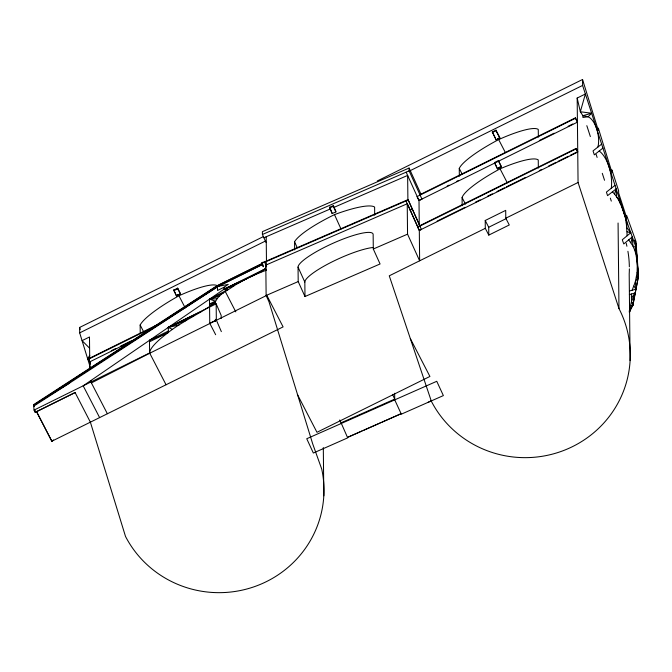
<?xml version="1.0" encoding="UTF-8"?>
<svg xmlns="http://www.w3.org/2000/svg" width="672" height="672" viewBox="0 0 672 672"><rect width="100%" height="100%" fill="white"/><g stroke="black" fill="none" stroke-linecap="round" stroke-linejoin="round"><path stroke-width="1.01" d="M631.361 294.017L631.504 301.426L629.219 311.447M377.269 180.97L582.54 79.498L582.599 85.428L626.69 221.323L636.115 247.598L635.863 253.932L637.283 262.895L637.115 272.362L635.368 281.694L632.15 290.237M75.138 392.599L35.263 412.314L34.062 410.088L149.612 352.968A77.683 14.734 -27.3 0 1 166.723 333.69C181.667 321.569 199.559 313.866 215.107 302.795C217.728 294.47 227.539 290.724 234.049 285.76C244.171 279.712 254.772 274.42 265.868 270.396L265.44 264.961M627.136 235.771L626.338 223.415L626.632 215.384L636.048 241.668L636.174 247.632M629.412 312.236L632.822 305.315L638.35 276.671L636.115 247.598L632.94 246.07L628.723 239.862M630.974 242.735L632.285 236.922L623.767 243.944L622.272 239.778L630.79 232.756L626.858 227.64L626.69 221.323C623.062 211.134 620.575 199.71 612.419 191.848M614.51 194.107L616.174 188.891L607.564 195.661L606.413 192.1L615.014 185.329M629.353 294.571L635.208 292.958L631.504 301.426L632.822 305.315L629.815 309.725L630.294 310.439L629.311 312.236M89.258 359.1L87.671 358.848L89.746 355.328M637.291 263.239L637.972 271.732L637.115 272.362L638.35 276.671L635.368 281.694L635.93 289.195L629.605 290.942M637.283 262.895L636.594 253.873L635.863 253.932L634.578 249.824L636.115 247.598M631.663 297.578L635.208 292.958M591.62 113.232L588.084 116.76L582.918 117.466L582.901 115.693L580.339 111.754L577.172 98.045L585.379 93.988L580.339 111.754L591.62 113.232L582.901 115.693L588.084 116.76A18.908 8.904 78.3 0 1 597.912 147.05M601.642 144.119L593.04 150.889L594.325 154.854L602.927 148.084M259.862 272.689L265.482 268.708L266.406 270.488M34.062 410.088L33.6 404.653L217.048 285.734L262.181 263.424M217.476 286.541L217.518 290.472L224.053 287.238L228.22 284.382L217.476 286.541L217.056 285.734M91.434 382.914L149.772 353.203L266.818 295.336L283.097 326.894L51.811 441.235L53.558 439.992M262.181 263.684L217.064 285.986L33.608 405.174L69.552 383.09L217.476 286.793L262.651 264.466M34.02 405.972L69.552 383.09L69.56 382.057L217.476 286.793L217.064 285.986M90.317 367.45L79.682 332.875L79.624 327.449L263.558 236.519M79.682 332.875L265.49 241.021M409.198 171.15L582.599 85.428M492.332 131.972L495.978 130.166L499.876 137.693L499.876 138.23L496.23 140.036L492.332 131.972L496.23 140.036M492.341 132.51L495.986 130.704L495.978 130.166M173.804 290.077L177.702 288.154L180.365 293.303L180.373 293.983L176.467 295.907L173.804 290.077L176.467 295.907M173.804 290.758L177.71 288.826L177.702 288.154M179.424 294.227L177.484 295.184L177.484 294.731M223.112 283.752L239.098 275.848M240.979 274.915L262.601 264.23M87.671 358.848L89.519 357.932M419.815 194.746L575.417 117.827L577.424 121.699M135.778 339.108L89.746 361.864L88.402 359.276L88.402 358.798L160.742 323.039M575.417 117.827L575.425 118.306L417.001 196.619L419 200.5L421.974 199.206L409.122 170.873L409.097 168.042L262.391 231.664L262.416 234.486L266.053 242.5M88.402 359.276L157.038 325.349M111.258 350.75L115.937 348.432M120.616 346.122L130.906 341.032M494.5 162.54L498.355 160.642L501.337 166.396L501.337 166.958L497.482 168.865L494.5 162.54L497.482 168.865M447.174 186.085L449.056 185.161M456.565 181.448L458.447 180.516M539.322 140.532L554.19 133.182M568.134 126.294L572.779 123.992M149.495 341.804L168.361 332.497L168.302 327.432L216.166 303.836L221.172 315.412L221.206 318.452M166.051 384.762L149.612 352.968L149.478 340.334L168.344 331.027M209.756 323.299L216.334 320.057L216.166 303.836L215.107 302.795L209.546 303.988L215.359 301.106L209.479 299.183L209.756 323.299L215.662 334.723M35.204 412.289L75.071 392.482L90.376 422.167L125.504 536.432A104.874 102.505 -0.6 0 0 253.781 586.883A104.874 102.505 -0.6 0 0 321.754 469.14L312.707 443.89L268.993 301.804L266.129 295.487L265.81 265.096L407.232 203.767L407.551 234.158L419.63 260.803L419.311 229.942M417.656 226.741L407.946 204.868M570.242 155.324L577.735 151.62L576.089 148.428L419.857 225.658L408.038 199.609L264.541 261.836L266.608 266.86M576.089 148.428L576.089 148.898L417.665 227.212L419.32 230.412L421.394 229.505L408.038 199.609M437.128 221.13L465.032 207.337M475.373 202.222L480.077 199.895M487.595 196.182L492.299 193.855M497.003 191.528L504.521 187.816M506.402 186.883L525.21 177.584M539.305 170.612L541.178 169.688M548.68 165.984L556.181 162.28M558.054 161.347L568.361 156.248M485.218 220.492L505.705 210.361L505.781 218.215L509.275 224.969L488.788 235.099L485.293 228.337L485.218 220.492L488.712 227.254L488.788 235.099M485.293 228.337L389.264 275.814L431.382 401.31A105.092 102.715 -0.6 0 0 572.569 446.594A105.092 102.715 -0.6 0 0 618.971 308.574L618.072 223.012M505.781 218.215L578.063 182.482L577.172 98.045M488.712 227.254L506.402 218.501M427.988 402.385L431.206 400.798M209.563 305.516L215.107 302.795M172.544 329.423L168.302 327.432L201.457 311.464M246.809 278.687L224.07 289.17L83.177 385.812L99.616 417.598M179.012 325.004L168.302 327.432L193.578 315.958M223.541 292.832L209.479 299.183L216.888 298.813M394.657 393.263L394.724 399.865L401.335 414.162L443.369 395.59L436.758 381.293L306.743 438.732L313.345 453.029L347.693 437.858L341.074 422.814L394.716 399.118L392.524 394.372M348.575 436.926L361.99 430.996M363.905 430.156L380.192 422.957M382.108 422.108L401.26 413.65L347.617 437.346M262.416 234.486L409.122 170.873M329.616 207.27L333.304 205.666L335.857 211.285L335.857 211.94L332.178 213.536L329.616 207.27L332.178 213.536M329.624 207.925L333.312 206.321L333.304 205.666M263.903 237.754L330.666 208.807M333.556 207.556L407.635 175.434L407.904 200.81M264.541 262.307L408.047 200.08M240.265 282.156L224.07 289.17L224.053 287.238M410.096 210.084L412.18 209.185M266.129 295.487L298.2 281.576L298.049 267.128A41.068 7.972 -24.4 0 1 335.504 242.164A41.068 7.972 -24.4 0 1 373.145 234.562L373.296 249.018L380.075 263.97L304.987 296.528L298.2 281.576M373.296 249.018L407.551 234.158M149.478 340.334L168.361 332.497M168.302 327.432L186.06 320.494M234.049 285.76L224.07 289.17L228.404 289.363L209.479 299.183L219.66 296.024M263.172 266.776L262.046 262.542L265.843 261.467L266.675 264.718M262.055 263.021L265.843 261.937M636.434 277.082L638.35 276.671M630.89 305.5L632.822 305.315M627.127 231.781L630.79 232.756M618.442 199.861L619.853 200.256L620.231 203.263L621.163 204.271L623.196 210.58M89.401 347.987L82.076 340.645L89.485 336.983L89.704 358.336M619.853 200.256L616.526 196.795L616.174 188.891M633.931 286.096L635.93 289.195M575.425 118.306L577.433 122.178L419 200.5L406.148 172.158M576.089 148.898L577.744 152.09L419.32 230.412L405.972 200.978M495.986 130.704L499.876 138.23M459.346 176.198L459.262 168.487A51.19 9.702 -27.3 0 1 498.666 139.583L505.411 152.62M501.337 166.958L498.355 160.642M462.176 205.691L462.092 197.585A52.189 9.895 -27.3 0 1 500.069 168.832L507.301 182.809M459.262 168.487L462.151 174.082M462.092 197.585L465.469 204.112M410.323 338.562L429.92 376.463L316.966 432.298L297.368 394.397M225.011 290.993L235.813 311.875M177.71 288.826L180.373 293.983M140.23 333.304L140.146 325.021A59.606 11.298 -27.3 0 1 178.937 295.781L185.186 307.852M140.146 325.021L143.506 331.523M88.402 358.798L89.737 361.385L89.821 368.97M33.6 404.653L34.406 406.216M51.803 441.134L36.506 411.55L51.811 441.235M339.763 419.966L341.074 422.814M409.097 168.042L421.092 194.494M333.312 206.321L335.857 211.94M294.647 249.917L294.563 241.777A57.75 11.206 -24.4 0 1 334.488 214.628L340.981 228.95M294.563 241.777L297.158 247.506M298.049 267.128L304.836 282.08L304.987 296.528M634.46 240.106L636.132 243.936L638.316 272.958L638.291 270.732M634.578 249.824L632.94 246.07L632.285 236.922M216.334 320.057L221.348 331.632M623.389 211.159L625.321 217.09L626.338 223.415M582.54 79.498L598.34 130.519L598.315 128.117L611.89 172.234L611.864 169.873L618.618 190.705L618.643 193.049L626.657 217.736M586.816 125.664L590.36 136.584M596.156 154.451L597.122 157.433M602.28 173.317L604.531 180.264M610.336 198.139L611.302 201.113M578.063 182.482L618.971 308.574M79.624 327.449L80.237 329.431M262.046 262.542L263.172 266.305M215.393 319.301L215.435 321.359M638.358 273.126L638.4 276.83L632.932 305.155L632.898 302.392M630.101 360.612L629.194 274.008A105.092 102.715 -0.6 0 0 629.362 268.867M538.356 137.138L538.272 129.436A55.507 10.525 -27.3 0 0 498.666 139.583M538.339 168.042L538.255 159.936A60.22 11.416 -27.3 0 0 500.069 168.832M419 200.021L419.269 225.876M374.699 215.2L374.615 207.068A60.472 11.735 -24.4 0 0 334.488 214.628M323.308 447.594L323.812 495.818M266.213 236.754L266.465 261.122M107.352 413.7L90.922 381.982L90.905 380.512M35.246 410.5L35.263 412.314M178.937 295.781A52.592 9.971 -27.3 0 1 217.216 285.709M304.836 282.08A41.068 7.972 -24.4 0 1 331.002 262.416A41.068 7.972 -24.4 0 1 373.086 247.481M90.384 364.308A29.324 8.014 69.5 0 1 90.124 361.628M626.195 243.264A105.092 102.715 -0.6 0 1 626.917 246.263M627.917 251.303A105.092 102.715 -0.6 0 1 629.345 266.792M599.206 151.015A26.225 12.348 78.3 0 1 611.293 188.261M265.482 268.708L253.428 275.486L224.07 289.17L265.482 268.708M498.893 138.18L497.263 139.289L498.893 138.18M500.363 166.874L498.38 168.202L500.363 166.874"/></g></svg>
